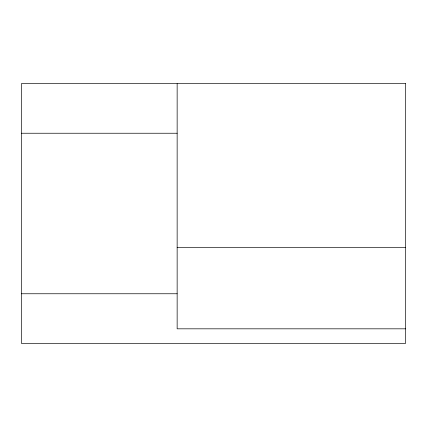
<?xml version="1.0" encoding="UTF-8"?>
<svg xmlns="http://www.w3.org/2000/svg" width="427" height="427" viewBox="0 0 427 427"><rect width="100%" height="100%" fill="white"/><g stroke="black" fill="none" stroke-linecap="round" stroke-linejoin="round"><path stroke-width="0.64" d="M21.35 133.24L177.146 133.24M177.146 247.377L405.65 247.377M21.35 293.76L177.146 293.76M405.65 328.822L177.146 328.822L177.146 83.671M405.65 83.671L21.35 83.671L21.35 343.329L405.65 343.329L405.65 83.671"/></g></svg>
